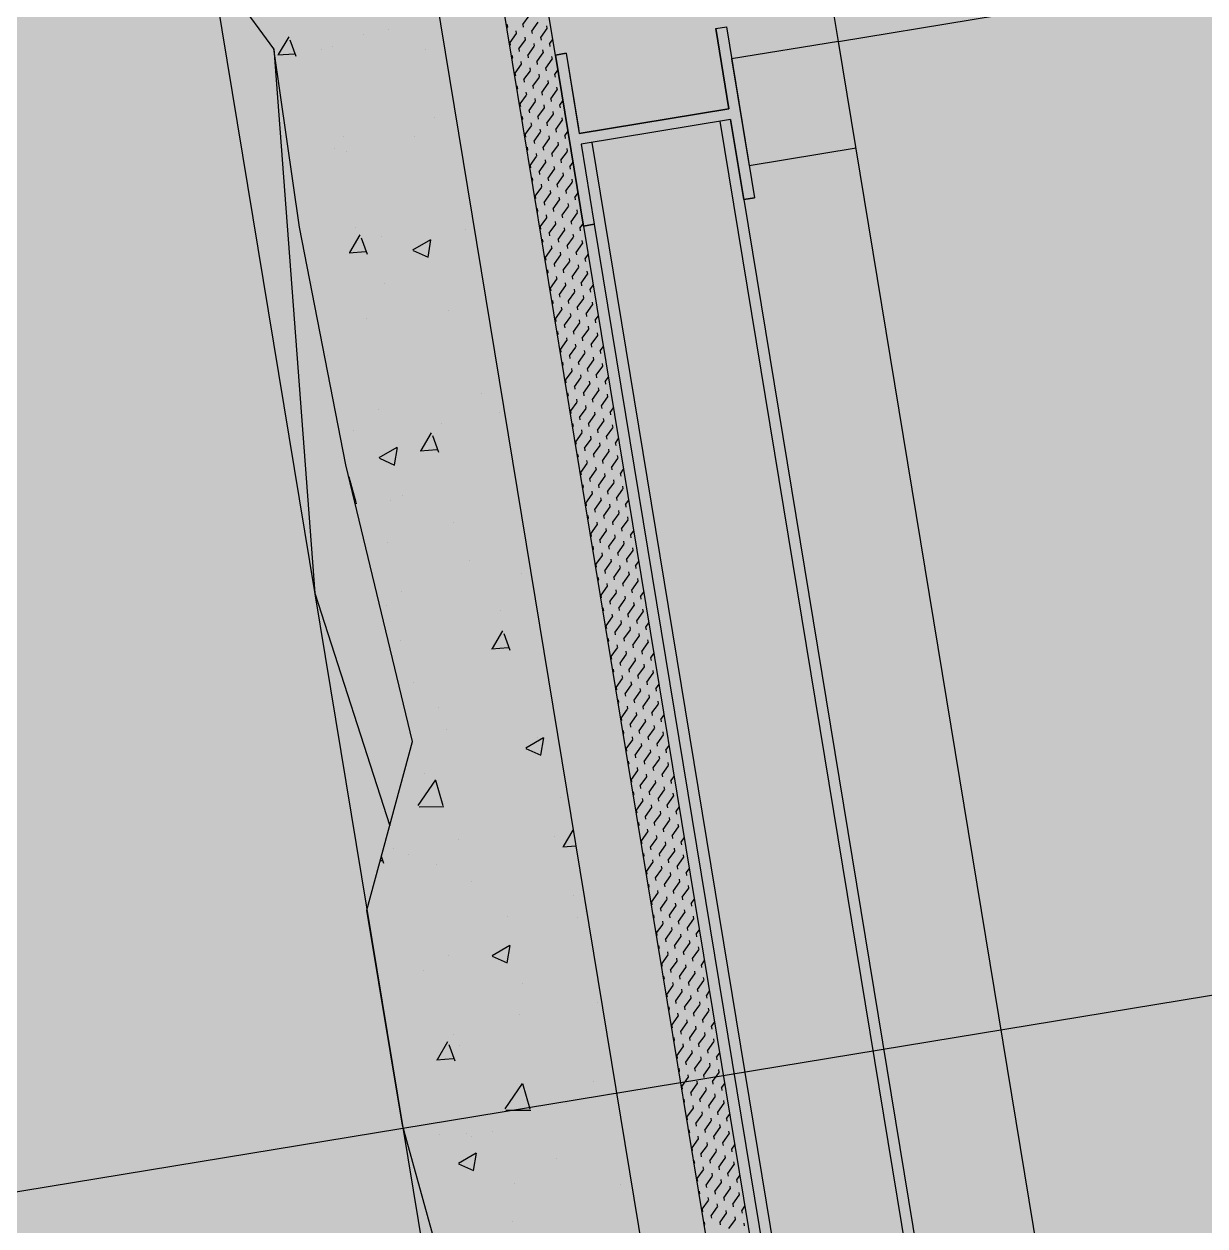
# Model space of a CAD drawing. Header units: millimetres. Extents: x 33240 to 33395, y 51607 to 51720.
# Drawn here: x 33273.619 to 33274.164, y 51686.541 to 51687.096 of the extents above; entities that cross this region are included whole.
import ezdxf

# ---------------------------------------------------------------- set-up
doc = ezdxf.new("R2010")
doc.units = ezdxf.units.MM
doc.header["$LTSCALE"] = 0.3
doc.header["$MEASUREMENT"] = 0
doc.linetypes.add('ACAD_ISO08W100', pattern=[36, 24, -3, 6, -3])
for name, color, linetype in [('00-TRAMES-BAT', 7, 'ACAD_ISO08W100'), ('07-REVT-SOL', 8, 'CONTINUOUS'), ('08-EQUI-MEUBLE-PROJ-01', 11, 'CONTINUOUS')]:
    doc.layers.add(name, color=color, linetype=linetype)

msp = doc.modelspace()

# ---------------------------------------------------------------- hatches: boundary and pattern name
at = {"layer": '07-REVT-SOL'}
h = msp.add_hatch(dxfattribs=at)
h.set_pattern_fill('CROSS', color=30, style=0)
h.set_pattern_definition([(189.35057367, (57785.36794, 108093.83487), (-0.2060594638, -0.2872968802), [0.125, -0.375]), (279.35057367, (57785.29612, 108093.88639), (0.2872968802, -0.2060594638), [0.125, -0.375])])
edge = h.paths.add_edge_path()
edge.add_line((33283.37834, 51687.08222), (33282.64428, 51691.54015))
edge.add_line((33282.64428, 51691.54015), (33270.16237, 51689.48484))
edge.add_line((33270.16237, 51689.48484), (33272.72134, 51673.94416))
edge.add_line((33272.72134, 51673.94416), (33273.82317, 51674.12555))
edge.add_line((33273.82317, 51674.12555), (33273.45317, 51676.37256))
edge.add_line((33273.45317, 51676.37256), (33279.43924, 51677.35824))
edge.add_line((33279.43924, 51677.35824), (33280.44289, 51671.26305))
edge.add_line((33280.44289, 51671.26305), (33280.69327, 51669.7425))
edge.add_line((33280.69327, 51669.7425), (33287.18279, 51670.81109))
edge.add_arc((33295.49829, 51677.43212), 10.62947, 146.696325, 218.527795, ccw=False)
edge.add_line((33286.61448, 51683.26851), (33287.3226, 51684.32885))
edge.add_line((33287.3226, 51684.32885), (33288.3032, 51685.52771))
edge.add_line((33288.3032, 51685.52771), (33286.19868, 51687.54663))
edge.add_line((33286.19868, 51687.54663), (33283.37834, 51687.08222))

# ---------------------------------------------------------------- linework, layer by layer
at = {"layer": '00-TRAMES-BAT'}
msp.add_line((33375.67341, 51703.36217), (33269.11127, 51685.81531), dxfattribs=at)
at = {"layer": '08-EQUI-MEUBLE-PROJ-01', "color": 8, "ltscale": 0.8}
for p, q in [((33273.84465, 51687.07877), (33273.81784, 51687.24158)), ((33273.68957, 51687.22046), (33274.95606, 51679.52903)), ((33273.86439, 51687.08202), (33273.84245, 51687.21523)), ((33273.73436, 51687.08483), (33273.70536, 51687.12456)), ((33273.84235, 51687.09495), (33273.84214, 51687.09621)), ((33273.84935, 51687.09606), (33273.85231, 51687.10018)), ((33273.84964, 51687.09487), (33273.84944, 51687.09612)), ((33273.85348, 51687.0931), (33273.85644, 51687.09722)), ((33273.86065, 51687.09433), (33273.86045, 51687.09558)), ((33273.73655, 51687.0822), (33273.7414, 51687.09039)), ((33273.77583, 51687.09159), (33273.77583, 51687.09159)), ((33273.78715, 51687.09379), (33273.78715, 51687.09379)), ((33273.84205, 51687.09459), (33273.84226, 51687.09489)), ((33273.84343, 51687.0878), (33273.84639, 51687.09193)), ((33273.84648, 51687.09199), (33273.84627, 51687.09325)), ((33273.8506, 51687.08903), (33273.8504, 51687.09029)), ((33273.85377, 51687.09191), (33273.85356, 51687.09316)), ((33273.8576, 51687.09014), (33273.86057, 51687.09426)), ((33273.8579, 51687.08895), (33273.85769, 51687.0902)), ((33273.74628, 51687.00261), (33273.73436, 51687.08483)), ((33273.73436, 51687.08483), (33273.75329, 51686.83352)), ((33273.74473, 51687.08131), (33273.74198, 51687.08892)), ((33273.75646, 51687.08449), (33273.75646, 51687.08449)), ((33273.76137, 51687.08615), (33273.76137, 51687.08615)), ((33273.80448, 51687.08451), (33273.80448, 51687.08451)), ((33273.84372, 51687.08661), (33273.84351, 51687.08786)), ((33273.84756, 51687.08484), (33273.85052, 51687.08897)), ((33273.84785, 51687.08365), (33273.84764, 51687.0849)), ((33273.85168, 51687.08188), (33273.85464, 51687.08601)), ((33273.85473, 51687.08607), (33273.85453, 51687.08732)), ((33273.86173, 51687.08717), (33273.8632, 51687.08922)), ((33273.86203, 51687.08599), (33273.86182, 51687.08724)), ((33273.73619, 51687.08206), (33273.74379, 51687.08263)), ((33273.84438, 51687.08042), (33273.84459, 51687.08071)), ((33273.84468, 51687.08078), (33273.84448, 51687.08203)), ((33273.84881, 51687.07782), (33273.8486, 51687.07907)), ((33273.85198, 51687.08069), (33273.85177, 51687.08194)), ((33273.85581, 51687.07892), (33273.85719, 51687.08083)), ((33273.85611, 51687.07773), (33273.8559, 51687.07898)), ((33273.85719, 51687.08083), (33273.85877, 51687.08305)), ((33273.85886, 51687.08311), (33273.85865, 51687.08436)), ((33273.85994, 51687.07596), (33273.8629, 51687.08009)), ((33273.86299, 51687.08015), (33273.86278, 51687.0814)), ((33273.86932, 51687.08283), (33273.86439, 51687.08202)), ((33273.86439, 51687.08202), (33273.86932, 51687.08283)), ((33273.86439, 51687.08202), (33273.87739, 51687.00308)), ((33273.87739, 51687.00308), (33273.86439, 51687.08202)), ((33273.86439, 51687.08202), (33273.87739, 51687.00308)), ((33273.86439, 51687.08202), (33273.87739, 51687.00308)), ((33273.86932, 51687.08283), (33273.87501, 51687.0483)), ((33273.86932, 51687.08283), (33273.87541, 51687.04583)), ((33274.51563, 51683.00391), (33273.84465, 51687.07877)), ((33273.84576, 51687.07362), (33273.84872, 51687.07775)), ((33273.84606, 51687.07243), (33273.84585, 51687.07369)), ((33273.84989, 51687.07066), (33273.85285, 51687.07479)), ((33273.85294, 51687.07485), (33273.85273, 51687.07611)), ((33273.86023, 51687.07477), (33273.86003, 51687.07602)), ((33273.86407, 51687.073), (33273.86554, 51687.07504)), ((33273.84702, 51687.0666), (33273.84681, 51687.06785)), ((33273.85018, 51687.06947), (33273.84998, 51687.07073)), ((33273.85402, 51687.0677), (33273.85698, 51687.07183)), ((33273.85431, 51687.06651), (33273.85411, 51687.06777)), ((33273.85707, 51687.07189), (33273.85686, 51687.07315)), ((33273.85815, 51687.06474), (33273.86111, 51687.06887)), ((33273.86119, 51687.06893), (33273.86099, 51687.07019)), ((33273.86436, 51687.07181), (33273.86415, 51687.07306)), ((33273.84672, 51687.06624), (33273.84693, 51687.06653)), ((33273.8481, 51687.05945), (33273.85106, 51687.06357)), ((33273.85114, 51687.06364), (33273.85094, 51687.06489)), ((33273.85844, 51687.06355), (33273.85823, 51687.0648)), ((33273.86227, 51687.06178), (33273.86523, 51687.06591)), ((33273.86532, 51687.06597), (33273.86512, 51687.06723)), ((33273.84839, 51687.05826), (33273.84818, 51687.05951)), ((33273.85222, 51687.05649), (33273.85519, 51687.06061)), ((33273.85527, 51687.06068), (33273.85507, 51687.06193)), ((33273.85635, 51687.05352), (33273.85931, 51687.05765)), ((33273.8594, 51687.05772), (33273.85919, 51687.05897)), ((33273.86257, 51687.06059), (33273.86236, 51687.06184)), ((33273.8664, 51687.05882), (33273.86787, 51687.06087)), ((33273.8667, 51687.05763), (33273.86649, 51687.05888)), ((33273.80875, 51687.053), (33273.80875, 51687.053)), ((33273.84905, 51687.05206), (33273.84926, 51687.05236)), ((33273.84935, 51687.05242), (33273.84914, 51687.05367)), ((33273.85252, 51687.0553), (33273.85231, 51687.05655)), ((33273.85665, 51687.05234), (33273.85644, 51687.05359)), ((33273.86048, 51687.05056), (33273.86344, 51687.05469)), ((33273.86353, 51687.05476), (33273.86332, 51687.05601)), ((33273.86461, 51687.0476), (33273.86757, 51687.05173)), ((33273.86766, 51687.05179), (33273.86745, 51687.05305)), ((33273.85043, 51687.04527), (33273.85339, 51687.0494)), ((33273.85348, 51687.04946), (33273.85327, 51687.05071)), ((33273.85456, 51687.04231), (33273.85752, 51687.04644)), ((33273.85761, 51687.0465), (33273.8574, 51687.04775)), ((33273.86077, 51687.04937), (33273.86057, 51687.05063)), ((33273.8649, 51687.04641), (33273.8647, 51687.04767)), ((33273.86874, 51687.04464), (33273.8702, 51687.04669)), ((33273.87501, 51687.0483), (33273.87541, 51687.04583)), ((33273.76671, 51687.04418), (33273.76671, 51687.04418)), ((33273.79955, 51687.04445), (33273.79955, 51687.04445)), ((33273.85072, 51687.04408), (33273.85052, 51687.04533)), ((33273.85485, 51687.04112), (33273.85465, 51687.04237)), ((33273.85869, 51687.03935), (33273.86165, 51687.04347)), ((33273.86174, 51687.04354), (33273.86153, 51687.04479)), ((33273.86281, 51687.03639), (33273.86578, 51687.04051)), ((33273.86586, 51687.04058), (33273.86566, 51687.04183)), ((33273.86903, 51687.04345), (33273.86882, 51687.04471)), ((33273.87623, 51687.0409), (33273.88232, 51687.0039)), ((33273.87623, 51687.0409), (33273.88232, 51687.0039)), ((33273.87623, 51687.0409), (33273.88232, 51687.0039)), ((33273.87623, 51687.0409), (33273.88232, 51687.0039)), ((33273.88116, 51687.04171), (33274.04282, 51686.05993)), ((33273.76232, 51687.03893), (33273.76232, 51687.03893)), ((33273.76802, 51687.03736), (33273.76802, 51687.03736)), ((33273.85139, 51687.03788), (33273.8516, 51687.03818)), ((33273.85169, 51687.03824), (33273.85148, 51687.0395)), ((33273.85277, 51687.03109), (33273.85573, 51687.03522)), ((33273.85581, 51687.03528), (33273.85561, 51687.03654)), ((33273.85898, 51687.03816), (33273.85877, 51687.03941)), ((33273.86311, 51687.0352), (33273.8629, 51687.03645)), ((33273.86694, 51687.03343), (33273.8699, 51687.03755)), ((33273.86999, 51687.03762), (33273.86978, 51687.03887)), ((33273.85306, 51687.0299), (33273.85285, 51687.03115)), ((33273.85689, 51687.02813), (33273.85985, 51687.03226)), ((33273.85994, 51687.03232), (33273.85974, 51687.03358)), ((33273.86102, 51687.02517), (33273.86398, 51687.0293)), ((33273.86407, 51687.02936), (33273.86386, 51687.03061)), ((33273.86724, 51687.03224), (33273.86703, 51687.03349)), ((33273.87107, 51687.03046), (33273.87254, 51687.03251)), ((33273.87136, 51687.02928), (33273.87116, 51687.03053)), ((33273.85372, 51687.02371), (33273.85393, 51687.024)), ((33273.85402, 51687.02407), (33273.85381, 51687.02532)), ((33273.85719, 51687.02694), (33273.85698, 51687.02819)), ((33273.86132, 51687.02398), (33273.86111, 51687.02523)), ((33273.86515, 51687.02221), (33273.86811, 51687.02634)), ((33273.8682, 51687.0264), (33273.86799, 51687.02765)), ((33273.86928, 51687.01925), (33273.87224, 51687.02338)), ((33273.87233, 51687.02344), (33273.87212, 51687.02469)), ((33273.8551, 51687.01691), (33273.85806, 51687.02104)), ((33273.85815, 51687.02111), (33273.85794, 51687.02236)), ((33273.85923, 51687.01395), (33273.86219, 51687.01808)), ((33273.86228, 51687.01814), (33273.86207, 51687.0194)), ((33273.86544, 51687.02102), (33273.86524, 51687.02227)), ((33273.86957, 51687.01806), (33273.86937, 51687.01931)), ((33273.87341, 51687.01629), (33273.87487, 51687.01833)), ((33273.85539, 51687.01572), (33273.85519, 51687.01698)), ((33273.85952, 51687.01276), (33273.85932, 51687.01402)), ((33273.86336, 51687.01099), (33273.86632, 51687.01512)), ((33273.8664, 51687.01518), (33273.8662, 51687.01644)), ((33273.87053, 51687.01222), (33273.87033, 51687.01348)), ((33273.8737, 51687.0151), (33273.87349, 51687.01635)), ((33273.85605, 51687.00953), (33273.85627, 51687.00982)), ((33273.85635, 51687.00989), (33273.85615, 51687.01114)), ((33273.85743, 51687.00274), (33273.8604, 51687.00686)), ((33273.86048, 51687.00693), (33273.86028, 51687.00818)), ((33273.86365, 51687.0098), (33273.86344, 51687.01106)), ((33273.86748, 51687.00803), (33273.87044, 51687.01216)), ((33273.86778, 51687.00684), (33273.86757, 51687.00809)), ((33273.87161, 51687.00507), (33273.87457, 51687.0092)), ((33273.87466, 51687.00926), (33273.87445, 51687.01052)), ((33273.7676, 51686.89278), (33273.74628, 51687.00261)), ((33273.77206, 51687.00221), (33273.77206, 51687.00221)), ((33273.8231, 51687.00139), (33273.8231, 51687.00139)), ((33273.85773, 51687.00155), (33273.85752, 51687.0028)), ((33273.86156, 51686.99978), (33273.86452, 51687.0039)), ((33273.86461, 51687.00397), (33273.8644, 51687.00522)), ((33273.86874, 51687.00101), (33273.86853, 51687.00226)), ((33273.87191, 51687.00388), (33273.8717, 51687.00513)), ((33273.87574, 51687.00211), (33273.87721, 51687.00416)), ((33273.87603, 51687.00092), (33273.87583, 51687.00217)), ((33273.87739, 51687.00308), (33273.88232, 51687.0039)), ((33273.88232, 51687.0039), (33273.87739, 51687.00308)), ((33273.87739, 51687.00308), (33274.53536, 51683.00716)), ((33273.88232, 51687.0039), (33274.0318, 51686.09612)), ((33273.76946, 51686.9908), (33273.77431, 51686.999)), ((33273.77763, 51686.98991), (33273.77489, 51686.99753)), ((33273.78392, 51686.99814), (33273.78392, 51686.99814)), ((33273.79861, 51686.99201), (33273.80682, 51686.99683)), ((33273.80566, 51686.98872), (33273.80695, 51686.99671)), ((33273.85839, 51686.99535), (33273.8586, 51686.99565)), ((33273.85869, 51686.99571), (33273.85848, 51686.99696)), ((33273.86186, 51686.99859), (33273.86165, 51686.99984)), ((33273.86569, 51686.99681), (33273.86865, 51687.00094)), ((33273.86598, 51686.99563), (33273.86578, 51686.99688)), ((33273.86982, 51686.99385), (33273.87278, 51686.99798)), ((33273.87287, 51686.99805), (33273.87266, 51686.9993)), ((33273.87699, 51686.99508), (33273.87679, 51686.99634)), ((33273.7691, 51686.99066), (33273.7767, 51686.99124)), ((33273.79865, 51686.99179), (33273.80557, 51686.98862)), ((33273.85977, 51686.98856), (33273.86273, 51686.99269)), ((33273.86282, 51686.99275), (33273.86261, 51686.994)), ((33273.86695, 51686.98979), (33273.86674, 51686.99104)), ((33273.87011, 51686.99266), (33273.86991, 51686.99392)), ((33273.87395, 51686.99089), (33273.87691, 51686.99502)), ((33273.87424, 51686.9897), (33273.87403, 51686.99096)), ((33273.86006, 51686.98737), (33273.85986, 51686.98862)), ((33273.8639, 51686.9856), (33273.86686, 51686.98973)), ((33273.86419, 51686.98441), (33273.86398, 51686.98566)), ((33273.86802, 51686.98264), (33273.87099, 51686.98676)), ((33273.87107, 51686.98683), (33273.87087, 51686.98808)), ((33273.8752, 51686.98387), (33273.87499, 51686.98512)), ((33273.87807, 51686.98793), (33273.87954, 51686.98998)), ((33273.87837, 51686.98674), (33273.87816, 51686.988)), ((33273.86072, 51686.98117), (33273.86094, 51686.98147)), ((33273.86102, 51686.98153), (33273.86082, 51686.98279)), ((33273.86515, 51686.97857), (33273.86495, 51686.97983)), ((33273.86832, 51686.98145), (33273.86811, 51686.9827)), ((33273.87215, 51686.97968), (33273.87511, 51686.9838)), ((33273.87245, 51686.97849), (33273.87224, 51686.97974)), ((33273.87628, 51686.97672), (33273.87924, 51686.98084)), ((33273.87933, 51686.98091), (33273.87912, 51686.98216)), ((33273.75209, 51686.97681), (33273.75209, 51686.97681)), ((33273.78569, 51686.9764), (33273.78569, 51686.9764)), ((33273.8621, 51686.97438), (33273.86506, 51686.97851)), ((33273.8624, 51686.97319), (33273.86219, 51686.97444)), ((33273.86623, 51686.97142), (33273.86919, 51686.97555)), ((33273.86928, 51686.97561), (33273.86907, 51686.97687)), ((33273.87341, 51686.97265), (33273.8732, 51686.9739)), ((33273.87657, 51686.97553), (33273.87637, 51686.97678)), ((33273.88041, 51686.97375), (33273.88188, 51686.9758)), ((33273.8807, 51686.97257), (33273.8805, 51686.97382)), ((33273.86336, 51686.96736), (33273.86315, 51686.96861)), ((33273.86653, 51686.97023), (33273.86632, 51686.97148)), ((33273.87036, 51686.96846), (33273.87332, 51686.97259)), ((33273.87065, 51686.96727), (33273.87045, 51686.96852)), ((33273.87449, 51686.9655), (33273.87745, 51686.96963)), ((33273.87754, 51686.96969), (33273.87733, 51686.97094)), ((33273.88166, 51686.96673), (33273.88146, 51686.96798)), ((33273.81489, 51686.96392), (33273.81489, 51686.96392)), ((33273.86306, 51686.967), (33273.86327, 51686.96729)), ((33273.86444, 51686.9602), (33273.8674, 51686.96433)), ((33273.86749, 51686.9644), (33273.86728, 51686.96565)), ((33273.87161, 51686.96143), (33273.87141, 51686.96269)), ((33273.87478, 51686.96431), (33273.87458, 51686.96556)), ((33273.87862, 51686.96254), (33273.88158, 51686.96667)), ((33273.87891, 51686.96135), (33273.8787, 51686.9626)), ((33273.7774, 51686.96025), (33273.7774, 51686.96025)), ((33273.86473, 51686.95901), (33273.86453, 51686.96027)), ((33273.86857, 51686.95724), (33273.87153, 51686.96137)), ((33273.86886, 51686.95605), (33273.86865, 51686.95731)), ((33273.87269, 51686.95428), (33273.87565, 51686.95841)), ((33273.87574, 51686.95847), (33273.87554, 51686.95973)), ((33273.87987, 51686.95551), (33273.87966, 51686.95677)), ((33273.88274, 51686.95958), (33273.88421, 51686.96162)), ((33273.88304, 51686.95839), (33273.88283, 51686.95964)), ((33273.86539, 51686.95282), (33273.86561, 51686.95311)), ((33273.86569, 51686.95318), (33273.86549, 51686.95443)), ((33273.86982, 51686.95022), (33273.86961, 51686.95147)), ((33273.87299, 51686.95309), (33273.87278, 51686.95435)), ((33273.87682, 51686.95132), (33273.87978, 51686.95545)), ((33273.87712, 51686.95013), (33273.87691, 51686.95138)), ((33273.88095, 51686.94836), (33273.88391, 51686.95249)), ((33273.884, 51686.95255), (33273.88379, 51686.95381)), ((33273.86677, 51686.94603), (33273.86973, 51686.95015)), ((33273.86707, 51686.94484), (33273.86686, 51686.94609)), ((33273.8709, 51686.94307), (33273.87386, 51686.94719)), ((33273.87395, 51686.94726), (33273.87374, 51686.94851)), ((33273.88124, 51686.94717), (33273.88104, 51686.94842)), ((33273.88508, 51686.9454), (33273.88655, 51686.94745)), ((33273.75909, 51686.94329), (33273.75909, 51686.94329)), ((33273.86803, 51686.939), (33273.86782, 51686.94025)), ((33273.87119, 51686.94188), (33273.87099, 51686.94313)), ((33273.87503, 51686.9401), (33273.87799, 51686.94423)), ((33273.87532, 51686.93892), (33273.87512, 51686.94017)), ((33273.87808, 51686.9443), (33273.87787, 51686.94555)), ((33273.87916, 51686.93714), (33273.88212, 51686.94127)), ((33273.8822, 51686.94134), (33273.882, 51686.94259)), ((33273.88537, 51686.94421), (33273.88517, 51686.94546)), ((33273.86773, 51686.93864), (33273.86794, 51686.93894)), ((33273.86911, 51686.93185), (33273.87207, 51686.93598)), ((33273.87216, 51686.93604), (33273.87195, 51686.93729)), ((33273.87945, 51686.93595), (33273.87924, 51686.93721)), ((33273.88328, 51686.93418), (33273.88625, 51686.93831)), ((33273.88633, 51686.93837), (33273.88613, 51686.93963)), ((33273.8694, 51686.93066), (33273.86919, 51686.93191)), ((33273.87323, 51686.92889), (33273.8762, 51686.93302)), ((33273.87628, 51686.93308), (33273.87608, 51686.93433)), ((33273.87736, 51686.92593), (33273.88032, 51686.93006)), ((33273.88041, 51686.93012), (33273.8802, 51686.93137)), ((33273.88358, 51686.93299), (33273.88337, 51686.93425)), ((33273.88741, 51686.93122), (33273.88888, 51686.93327)), ((33273.88771, 51686.93003), (33273.8875, 51686.93129)), ((33273.83024, 51686.92576), (33273.83024, 51686.92576)), ((33273.87006, 51686.92446), (33273.87027, 51686.92476)), ((33273.87036, 51686.92482), (33273.87016, 51686.92608)), ((33273.87353, 51686.9277), (33273.87332, 51686.92895)), ((33273.87766, 51686.92474), (33273.87745, 51686.92599)), ((33273.88149, 51686.92297), (33273.88445, 51686.92709)), ((33273.88454, 51686.92716), (33273.88433, 51686.92841)), ((33273.88562, 51686.92001), (33273.88858, 51686.92413)), ((33273.88867, 51686.9242), (33273.88846, 51686.92545)), ((33273.78275, 51686.91828), (33273.78275, 51686.91828)), ((33273.87144, 51686.91767), (33273.8744, 51686.9218)), ((33273.87449, 51686.92186), (33273.87428, 51686.92312)), ((33273.87557, 51686.91471), (33273.87853, 51686.91884)), ((33273.87862, 51686.9189), (33273.87841, 51686.92016)), ((33273.88178, 51686.92178), (33273.88158, 51686.92303)), ((33273.88591, 51686.91882), (33273.88571, 51686.92007)), ((33273.88975, 51686.91704), (33273.89122, 51686.91909)), ((33273.83861, 51686.91679), (33273.83861, 51686.91679)), ((33273.87174, 51686.91648), (33273.87153, 51686.91773)), ((33273.87586, 51686.91352), (33273.87566, 51686.91477)), ((33273.8797, 51686.91175), (33273.88266, 51686.91588)), ((33273.88275, 51686.91594), (33273.88254, 51686.91719)), ((33273.88383, 51686.90879), (33273.88679, 51686.91292)), ((33273.88687, 51686.91298), (33273.88667, 51686.91423)), ((33273.89004, 51686.91586), (33273.88983, 51686.91711)), ((33273.77125, 51686.9086), (33273.77125, 51686.9086)), ((33273.80236, 51686.89941), (33273.80722, 51686.9076)), ((33273.81169, 51686.91189), (33273.81169, 51686.91189)), ((33273.8724, 51686.91029), (33273.87261, 51686.91058)), ((33273.8727, 51686.91065), (33273.87249, 51686.9119)), ((33273.87378, 51686.90349), (33273.87674, 51686.90762)), ((33273.87682, 51686.90769), (33273.87662, 51686.90894)), ((33273.87999, 51686.91056), (33273.87979, 51686.91181)), ((33273.88412, 51686.9076), (33273.88391, 51686.90885)), ((33273.88795, 51686.90583), (33273.89091, 51686.90996)), ((33273.891, 51686.91002), (33273.8908, 51686.91127)), ((33273.81054, 51686.89851), (33273.8078, 51686.90613)), ((33273.87407, 51686.9023), (33273.87386, 51686.90356)), ((33273.8779, 51686.90053), (33273.88086, 51686.90466)), ((33273.88095, 51686.90472), (33273.88075, 51686.90598)), ((33273.88203, 51686.89757), (33273.88499, 51686.9017)), ((33273.88508, 51686.90176), (33273.88487, 51686.90302)), ((33273.88825, 51686.90464), (33273.88804, 51686.90589)), ((33273.89208, 51686.90287), (33273.89355, 51686.90491)), ((33273.89238, 51686.90168), (33273.89217, 51686.90293)), ((33273.78308, 51686.89612), (33273.7913, 51686.90094)), ((33273.78312, 51686.8959), (33273.79004, 51686.89273)), ((33273.79013, 51686.89283), (33273.79142, 51686.90082)), ((33273.80201, 51686.89926), (33273.8096, 51686.89984)), ((33273.87473, 51686.89611), (33273.87494, 51686.8964)), ((33273.87503, 51686.89647), (33273.87482, 51686.89772)), ((33273.8782, 51686.89934), (33273.87799, 51686.9006)), ((33273.88233, 51686.89638), (33273.88212, 51686.89764)), ((33273.88616, 51686.89461), (33273.88912, 51686.89874)), ((33273.88921, 51686.8988), (33273.889, 51686.90006)), ((33273.89029, 51686.89165), (33273.89325, 51686.89578)), ((33273.89334, 51686.89584), (33273.89313, 51686.8971)), ((33273.79835, 51686.76508), (33273.7676, 51686.89278)), ((33273.87611, 51686.88932), (33273.87907, 51686.89344)), ((33273.87916, 51686.89351), (33273.87895, 51686.89476)), ((33273.88024, 51686.88636), (33273.8832, 51686.89048)), ((33273.88329, 51686.89055), (33273.88308, 51686.8918)), ((33273.88645, 51686.89342), (33273.88625, 51686.89467)), ((33273.89058, 51686.89046), (33273.89038, 51686.89171)), ((33273.89442, 51686.88869), (33273.89588, 51686.89074)), ((33273.76894, 51686.88725), (33273.76901, 51686.88736)), ((33273.77247, 51686.87543), (33273.76913, 51686.88711)), ((33273.8764, 51686.88813), (33273.8762, 51686.88938)), ((33273.88053, 51686.88517), (33273.88033, 51686.88642)), ((33273.88437, 51686.88339), (33273.88733, 51686.88752)), ((33273.88741, 51686.88759), (33273.88721, 51686.88884)), ((33273.89154, 51686.88463), (33273.89134, 51686.88588)), ((33273.89471, 51686.8875), (33273.8945, 51686.88875)), ((33273.87707, 51686.88193), (33273.87728, 51686.88223)), ((33273.87737, 51686.88229), (33273.87716, 51686.88354)), ((33273.87844, 51686.87514), (33273.88141, 51686.87927)), ((33273.88149, 51686.87933), (33273.88129, 51686.88058)), ((33273.88466, 51686.88221), (33273.88445, 51686.88346)), ((33273.88849, 51686.88043), (33273.89146, 51686.88456)), ((33273.88879, 51686.87924), (33273.88858, 51686.8805)), ((33273.89262, 51686.87747), (33273.89558, 51686.8816)), ((33273.89567, 51686.88166), (33273.89546, 51686.88292)), ((33273.77187, 51686.87505), (33273.77273, 51686.87505)), ((33273.7881, 51686.87631), (33273.7881, 51686.87631)), ((33273.79378, 51686.87862), (33273.79378, 51686.87862)), ((33273.87874, 51686.87395), (33273.87853, 51686.8752)), ((33273.88257, 51686.87218), (33273.88553, 51686.87631)), ((33273.88562, 51686.87637), (33273.88541, 51686.87762)), ((33273.88975, 51686.87341), (33273.88954, 51686.87466)), ((33273.89292, 51686.87628), (33273.89271, 51686.87754)), ((33273.89675, 51686.87451), (33273.89822, 51686.87656)), ((33273.89704, 51686.87332), (33273.89684, 51686.87458)), ((33273.8794, 51686.86775), (33273.87961, 51686.86805)), ((33273.8797, 51686.86811), (33273.87949, 51686.86937)), ((33273.88287, 51686.87099), (33273.88266, 51686.87224)), ((33273.8867, 51686.86922), (33273.88966, 51686.87335)), ((33273.88699, 51686.86803), (33273.88679, 51686.86928)), ((33273.89083, 51686.86626), (33273.89379, 51686.87038)), ((33273.89388, 51686.87045), (33273.89367, 51686.8717)), ((33273.89801, 51686.86749), (33273.8978, 51686.86874)), ((33273.81756, 51686.86633), (33273.81756, 51686.86633)), ((33273.88078, 51686.86096), (33273.88374, 51686.86509)), ((33273.88383, 51686.86515), (33273.88362, 51686.86641)), ((33273.88796, 51686.86219), (33273.88775, 51686.86345)), ((33273.89112, 51686.86507), (33273.89092, 51686.86632)), ((33273.89496, 51686.8633), (33273.89792, 51686.86742)), ((33273.89525, 51686.86211), (33273.89504, 51686.86336)), ((33273.89908, 51686.86033), (33273.90055, 51686.86238)), ((33273.78687, 51686.85704), (33273.78687, 51686.85704)), ((33273.88107, 51686.85977), (33273.88087, 51686.86102)), ((33273.88491, 51686.858), (33273.88787, 51686.86213)), ((33273.8852, 51686.85681), (33273.885, 51686.85806)), ((33273.88904, 51686.85504), (33273.892, 51686.85917)), ((33273.89208, 51686.85923), (33273.89188, 51686.86048)), ((33273.89621, 51686.85627), (33273.89601, 51686.85752)), ((33273.89938, 51686.85915), (33273.89917, 51686.8604)), ((33273.88173, 51686.85358), (33273.88195, 51686.85387)), ((33273.88203, 51686.85394), (33273.88183, 51686.85519)), ((33273.88616, 51686.85098), (33273.88596, 51686.85223)), ((33273.88933, 51686.85385), (33273.88912, 51686.8551)), ((33273.89316, 51686.85208), (33273.89612, 51686.85621)), ((33273.89346, 51686.85089), (33273.89325, 51686.85214)), ((33273.89729, 51686.84912), (33273.90025, 51686.85325)), ((33273.90034, 51686.85331), (33273.90013, 51686.85456)), ((33273.82475, 51686.84874), (33273.82475, 51686.84874)), ((33273.88311, 51686.84678), (33273.88607, 51686.85091)), ((33273.88341, 51686.84559), (33273.8832, 51686.84685)), ((33273.88724, 51686.84382), (33273.8902, 51686.84795)), ((33273.89029, 51686.84801), (33273.89008, 51686.84927)), ((33273.89442, 51686.84505), (33273.89421, 51686.84631)), ((33273.89759, 51686.84793), (33273.89738, 51686.84918)), ((33273.90142, 51686.84616), (33273.90289, 51686.8482)), ((33273.90171, 51686.84497), (33273.90151, 51686.84622)), ((33273.84886, 51686.84264), (33273.84886, 51686.84264)), ((33273.88437, 51686.83976), (33273.88416, 51686.84101)), ((33273.88754, 51686.84263), (33273.88733, 51686.84389)), ((33273.89137, 51686.84086), (33273.89433, 51686.84499)), ((33273.89166, 51686.83967), (33273.89146, 51686.84093)), ((33273.8955, 51686.8379), (33273.89846, 51686.84203)), ((33273.89855, 51686.84209), (33273.89834, 51686.84335)), ((33273.90267, 51686.83913), (33273.90247, 51686.84039)), ((33273.85395, 51686.83625), (33273.85395, 51686.83625)), ((33273.88407, 51686.8394), (33273.88428, 51686.83969)), ((33273.88545, 51686.83261), (33273.88841, 51686.83673)), ((33273.8885, 51686.8368), (33273.88829, 51686.83805)), ((33273.89262, 51686.83384), (33273.89242, 51686.83509)), ((33273.89579, 51686.83671), (33273.89559, 51686.83796)), ((33273.89963, 51686.83494), (33273.90259, 51686.83907)), ((33273.89992, 51686.83375), (33273.89971, 51686.835)), ((33273.75329, 51686.83352), (33273.78787, 51686.72611)), ((33273.79344, 51686.83435), (33273.79344, 51686.83435)), ((33273.88574, 51686.83142), (33273.88554, 51686.83267)), ((33273.88958, 51686.82965), (33273.89254, 51686.83377)), ((33273.88987, 51686.82846), (33273.88966, 51686.82971)), ((33273.8937, 51686.82668), (33273.89667, 51686.83081)), ((33273.89675, 51686.83088), (33273.89655, 51686.83213)), ((33273.90088, 51686.82792), (33273.90067, 51686.82917)), ((33273.90375, 51686.83198), (33273.90522, 51686.83403)), ((33273.90405, 51686.83079), (33273.90384, 51686.83204)), ((33273.78659, 51686.82806), (33273.78659, 51686.82806)), ((33273.83916, 51686.82554), (33273.83916, 51686.82554)), ((33273.8864, 51686.82522), (33273.88662, 51686.82552)), ((33273.8867, 51686.82558), (33273.8865, 51686.82683)), ((33273.89083, 51686.82262), (33273.89062, 51686.82387)), ((33273.894, 51686.8255), (33273.89379, 51686.82675)), ((33273.89783, 51686.82372), (33273.90079, 51686.82785)), ((33273.89813, 51686.82253), (33273.89792, 51686.82379)), ((33273.90196, 51686.82076), (33273.90492, 51686.82489)), ((33273.90501, 51686.82495), (33273.9048, 51686.82621)), ((33273.88778, 51686.81843), (33273.89074, 51686.82256)), ((33273.88808, 51686.81724), (33273.88787, 51686.81849)), ((33273.89191, 51686.81547), (33273.89487, 51686.8196)), ((33273.89496, 51686.81966), (33273.89475, 51686.82091)), ((33273.90225, 51686.81957), (33273.90205, 51686.82083)), ((33273.90609, 51686.8178), (33273.90756, 51686.81985)), ((33273.83527, 51686.80801), (33273.84013, 51686.81621)), ((33273.84345, 51686.80712), (33273.84071, 51686.81473)), ((33273.88904, 51686.8114), (33273.88883, 51686.81266)), ((33273.8922, 51686.81428), (33273.892, 51686.81553)), ((33273.89604, 51686.81251), (33273.899, 51686.81664)), ((33273.89633, 51686.81132), (33273.89613, 51686.81257)), ((33273.89909, 51686.8167), (33273.89888, 51686.81795)), ((33273.90017, 51686.80955), (33273.90313, 51686.81367)), ((33273.90322, 51686.81374), (33273.90301, 51686.81499)), ((33273.90638, 51686.81661), (33273.90618, 51686.81787)), ((33273.79273, 51686.81148), (33273.79273, 51686.81148)), ((33273.83491, 51686.80787), (33273.84251, 51686.80845)), ((33273.88874, 51686.81104), (33273.88895, 51686.81134)), ((33273.89012, 51686.80425), (33273.89308, 51686.80838)), ((33273.89317, 51686.80844), (33273.89296, 51686.8097)), ((33273.90046, 51686.80836), (33273.90025, 51686.80961)), ((33273.90429, 51686.80659), (33273.90726, 51686.81071)), ((33273.90734, 51686.81078), (33273.90714, 51686.81203)), ((33273.89041, 51686.80306), (33273.89021, 51686.80431)), ((33273.89425, 51686.80129), (33273.89721, 51686.80542)), ((33273.89454, 51686.8001), (33273.89433, 51686.80135)), ((33273.89729, 51686.80548), (33273.89709, 51686.80674)), ((33273.89837, 51686.79833), (33273.90133, 51686.80246)), ((33273.90142, 51686.80252), (33273.90122, 51686.80377)), ((33273.90459, 51686.8054), (33273.90438, 51686.80665)), ((33273.90842, 51686.80362), (33273.90989, 51686.80567)), ((33273.90872, 51686.80244), (33273.90851, 51686.80369)), ((33273.89107, 51686.79687), (33273.89128, 51686.79716)), ((33273.89137, 51686.79723), (33273.89117, 51686.79848)), ((33273.89867, 51686.79714), (33273.89846, 51686.79839)), ((33273.9025, 51686.79537), (33273.90546, 51686.7995)), ((33273.90555, 51686.79956), (33273.90534, 51686.80081)), ((33273.90663, 51686.79241), (33273.90959, 51686.79654)), ((33273.90968, 51686.7966), (33273.90947, 51686.79785)), ((33273.79879, 51686.79238), (33273.79879, 51686.79238)), ((33273.89245, 51686.79007), (33273.89541, 51686.7942)), ((33273.8955, 51686.79427), (33273.89529, 51686.79552)), ((33273.89658, 51686.78711), (33273.89954, 51686.79124)), ((33273.89963, 51686.7913), (33273.89942, 51686.79256)), ((33273.9028, 51686.79418), (33273.90259, 51686.79543)), ((33273.90692, 51686.79122), (33273.90672, 51686.79247)), ((33273.91076, 51686.78945), (33273.91223, 51686.79149)), ((33273.89275, 51686.78888), (33273.89254, 51686.79014)), ((33273.89687, 51686.78592), (33273.89667, 51686.78718)), ((33273.90071, 51686.78415), (33273.90367, 51686.78828)), ((33273.90376, 51686.78834), (33273.90355, 51686.7896)), ((33273.90484, 51686.78119), (33273.9078, 51686.78532)), ((33273.90788, 51686.78538), (33273.90768, 51686.78664)), ((33273.91105, 51686.78826), (33273.91085, 51686.78951)), ((33273.81031, 51686.78093), (33273.81031, 51686.78093)), ((33273.89341, 51686.78269), (33273.89362, 51686.78298)), ((33273.89371, 51686.78305), (33273.8935, 51686.7843)), ((33273.89479, 51686.7759), (33273.89775, 51686.78002)), ((33273.89783, 51686.78009), (33273.89763, 51686.78134)), ((33273.901, 51686.78296), (33273.9008, 51686.78422)), ((33273.90513, 51686.78), (33273.90492, 51686.78125)), ((33273.90896, 51686.77823), (33273.91192, 51686.78236)), ((33273.91201, 51686.78242), (33273.91181, 51686.78368)), ((33273.89508, 51686.77471), (33273.89487, 51686.77596)), ((33273.89891, 51686.77294), (33273.90188, 51686.77706)), ((33273.90196, 51686.77713), (33273.90176, 51686.77838)), ((33273.90304, 51686.76997), (33273.906, 51686.7741)), ((33273.90609, 51686.77417), (33273.90588, 51686.77542)), ((33273.90926, 51686.77704), (33273.90905, 51686.77829)), ((33273.91309, 51686.77527), (33273.91456, 51686.77732)), ((33273.91339, 51686.77408), (33273.91318, 51686.77533)), ((33273.81433, 51686.77069), (33273.81433, 51686.77069)), ((33273.89574, 51686.76851), (33273.89595, 51686.76881)), ((33273.89604, 51686.76887), (33273.89584, 51686.77012)), ((33273.89921, 51686.77175), (33273.899, 51686.773)), ((33273.90334, 51686.76879), (33273.90313, 51686.77004)), ((33273.90717, 51686.76701), (33273.91013, 51686.77114)), ((33273.91022, 51686.77121), (33273.91001, 51686.77246)), ((33273.9113, 51686.76405), (33273.91426, 51686.76818)), ((33273.91435, 51686.76824), (33273.91414, 51686.7695)), ((33273.77739, 51686.68715), (33273.79835, 51686.76508)), ((33273.85066, 51686.7621), (33273.85888, 51686.76691)), ((33273.856, 51686.76702), (33273.856, 51686.76702)), ((33273.85771, 51686.7588), (33273.859, 51686.76679)), ((33273.89712, 51686.76172), (33273.90008, 51686.76585)), ((33273.90017, 51686.76591), (33273.89996, 51686.76716)), ((33273.90125, 51686.75876), (33273.90421, 51686.76289)), ((33273.9043, 51686.76295), (33273.90409, 51686.7642)), ((33273.90746, 51686.76582), (33273.90726, 51686.76708)), ((33273.91159, 51686.76286), (33273.91139, 51686.76412)), ((33273.91543, 51686.76109), (33273.91689, 51686.76314)), ((33273.8507, 51686.76188), (33273.85762, 51686.7587)), ((33273.89741, 51686.76053), (33273.89721, 51686.76178)), ((33273.90154, 51686.75757), (33273.90134, 51686.75882)), ((33273.90538, 51686.7558), (33273.90834, 51686.75993)), ((33273.90843, 51686.75999), (33273.90822, 51686.76124)), ((33273.9095, 51686.75284), (33273.91247, 51686.75696)), ((33273.91255, 51686.75703), (33273.91235, 51686.75828)), ((33273.91572, 51686.7599), (33273.91551, 51686.76116)), ((33273.89808, 51686.75433), (33273.89829, 51686.75463)), ((33273.89838, 51686.75469), (33273.89817, 51686.75595)), ((33273.89946, 51686.74754), (33273.90242, 51686.75167)), ((33273.9025, 51686.75173), (33273.9023, 51686.75299)), ((33273.90567, 51686.75461), (33273.90546, 51686.75586)), ((33273.9098, 51686.75165), (33273.90959, 51686.7529)), ((33273.91363, 51686.74988), (33273.91659, 51686.754)), ((33273.91668, 51686.75407), (33273.91648, 51686.75532)), ((33273.80106, 51686.73551), (33273.80914, 51686.74729)), ((33273.80413, 51686.75041), (33273.80413, 51686.75041)), ((33273.8126, 51686.73536), (33273.80925, 51686.74703)), ((33273.89975, 51686.74635), (33273.89954, 51686.7476)), ((33273.90358, 51686.74458), (33273.90654, 51686.74871)), ((33273.90663, 51686.74877), (33273.90643, 51686.75003)), ((33273.91076, 51686.74581), (33273.91055, 51686.74706)), ((33273.91393, 51686.74869), (33273.91372, 51686.74994)), ((33273.91776, 51686.74691), (33273.91923, 51686.74896)), ((33273.91805, 51686.74573), (33273.91785, 51686.74698)), ((33273.90041, 51686.74016), (33273.90062, 51686.74045)), ((33273.90071, 51686.74052), (33273.9005, 51686.74177)), ((33273.90388, 51686.74339), (33273.90367, 51686.74464)), ((33273.90771, 51686.74162), (33273.91067, 51686.74575)), ((33273.90801, 51686.74043), (33273.9078, 51686.74168)), ((33273.91184, 51686.73866), (33273.9148, 51686.74279)), ((33273.91489, 51686.74285), (33273.91468, 51686.7441)), ((33273.91902, 51686.73989), (33273.91881, 51686.74114)), ((33273.80143, 51686.73487), (33273.81285, 51686.73498)), ((33273.86693, 51686.73929), (33273.86693, 51686.73929)), ((33273.90179, 51686.73336), (33273.90475, 51686.73749)), ((33273.90484, 51686.73756), (33273.90463, 51686.73881)), ((33273.90897, 51686.73459), (33273.90876, 51686.73585)), ((33273.91213, 51686.73747), (33273.91193, 51686.73872)), ((33273.91597, 51686.7357), (33273.91893, 51686.73983)), ((33273.91626, 51686.73451), (33273.91606, 51686.73576)), ((33273.9201, 51686.73274), (33273.92156, 51686.73478)), ((33273.90208, 51686.73217), (33273.90188, 51686.73343)), ((33273.90592, 51686.7304), (33273.90888, 51686.73453)), ((33273.90621, 51686.72921), (33273.90601, 51686.73047)), ((33273.91005, 51686.72744), (33273.91301, 51686.73157)), ((33273.91309, 51686.73163), (33273.91289, 51686.73289)), ((33273.91722, 51686.72867), (33273.91702, 51686.72993)), ((33273.92039, 51686.73155), (33273.92018, 51686.7328)), ((33273.86818, 51686.71662), (33273.87264, 51686.72414)), ((33273.90274, 51686.72598), (33273.90296, 51686.72627)), ((33273.90304, 51686.72634), (33273.90284, 51686.72759)), ((33273.90717, 51686.72338), (33273.90697, 51686.72463)), ((33273.91034, 51686.72625), (33273.91013, 51686.72751)), ((33273.91417, 51686.72448), (33273.91713, 51686.72861)), ((33273.91447, 51686.72329), (33273.91426, 51686.72454)), ((33273.9183, 51686.72152), (33273.92126, 51686.72565)), ((33273.92135, 51686.72571), (33273.92114, 51686.72697)), ((33273.81954, 51686.71987), (33273.81954, 51686.71987)), ((33273.86381, 51686.72107), (33273.86381, 51686.72107)), ((33273.90412, 51686.71919), (33273.90709, 51686.72331)), ((33273.90442, 51686.718), (33273.90421, 51686.71925)), ((33273.90825, 51686.71623), (33273.91121, 51686.72035)), ((33273.9113, 51686.72042), (33273.91109, 51686.72167)), ((33273.91543, 51686.71746), (33273.91522, 51686.71871)), ((33273.9186, 51686.72033), (33273.91839, 51686.72158)), ((33273.92243, 51686.71856), (33273.9239, 51686.72061)), ((33273.92272, 51686.71737), (33273.92252, 51686.71862)), ((33273.7895, 51686.71584), (33273.7895, 51686.71584)), ((33273.79645, 51686.71288), (33273.79645, 51686.71288)), ((33273.86782, 51686.71647), (33273.87383, 51686.71693)), ((33273.90538, 51686.71216), (33273.90517, 51686.71341)), ((33273.90855, 51686.71504), (33273.90834, 51686.71629)), ((33273.91238, 51686.71326), (33273.91534, 51686.71739)), ((33273.91267, 51686.71208), (33273.91247, 51686.71333)), ((33273.91651, 51686.7103), (33273.91947, 51686.71443)), ((33273.91956, 51686.7145), (33273.91935, 51686.71575)), ((33273.92368, 51686.71153), (33273.92348, 51686.71279)), ((33273.78355, 51686.71006), (33273.78424, 51686.71011)), ((33273.78518, 51686.70878), (33273.78405, 51686.71192)), ((33273.80948, 51686.70845), (33273.80948, 51686.70845)), ((33273.90508, 51686.7118), (33273.90529, 51686.7121)), ((33273.90646, 51686.70501), (33273.90942, 51686.70914)), ((33273.90951, 51686.7092), (33273.9093, 51686.71045)), ((33273.91364, 51686.70624), (33273.91343, 51686.70749)), ((33273.9168, 51686.70911), (33273.9166, 51686.71037)), ((33273.92064, 51686.70734), (33273.9236, 51686.71147)), ((33273.92093, 51686.70615), (33273.92072, 51686.70741)), ((33273.90675, 51686.70382), (33273.90655, 51686.70507)), ((33273.91059, 51686.70205), (33273.91355, 51686.70618)), ((33273.91088, 51686.70086), (33273.91067, 51686.70211)), ((33273.91472, 51686.69909), (33273.91768, 51686.70322)), ((33273.91776, 51686.70328), (33273.91756, 51686.70453)), ((33273.92189, 51686.70032), (33273.92169, 51686.70157)), ((33273.92476, 51686.70438), (33273.92623, 51686.70643)), ((33273.92506, 51686.70319), (33273.92485, 51686.70445)), ((33273.82565, 51686.7004), (33273.82565, 51686.7004)), ((33273.90741, 51686.69762), (33273.90763, 51686.69792)), ((33273.90771, 51686.69798), (33273.90751, 51686.69924)), ((33273.91184, 51686.69502), (33273.91164, 51686.69628)), ((33273.91501, 51686.6979), (33273.9148, 51686.69915)), ((33273.91884, 51686.69613), (33273.9218, 51686.70025)), ((33273.91914, 51686.69494), (33273.91893, 51686.69619)), ((33273.92297, 51686.69317), (33273.92593, 51686.69729)), ((33273.92602, 51686.69736), (33273.92581, 51686.69861)), ((33273.87279, 51686.69373), (33273.87279, 51686.69373)), ((33273.90879, 51686.69083), (33273.91175, 51686.69496)), ((33273.90909, 51686.68964), (33273.90888, 51686.69089)), ((33273.91292, 51686.68787), (33273.91588, 51686.692)), ((33273.91597, 51686.69206), (33273.91576, 51686.69332)), ((33273.9201, 51686.6891), (33273.91989, 51686.69035)), ((33273.92326, 51686.69198), (33273.92306, 51686.69323)), ((33273.9271, 51686.6902), (33273.92857, 51686.69225)), ((33273.79374, 51686.58784), (33273.77739, 51686.68715)), ((33273.87836, 51686.68659), (33273.87836, 51686.68659)), ((33273.91005, 51686.68381), (33273.90984, 51686.68506)), ((33273.91322, 51686.68668), (33273.91301, 51686.68793)), ((33273.91705, 51686.68491), (33273.92001, 51686.68904)), ((33273.91734, 51686.68372), (33273.91714, 51686.68497)), ((33273.92118, 51686.68195), (33273.92414, 51686.68608)), ((33273.92423, 51686.68614), (33273.92402, 51686.68739)), ((33273.92739, 51686.68902), (33273.92719, 51686.69027)), ((33273.8421, 51686.68443), (33273.8421, 51686.68443)), ((33273.87462, 51686.6839), (33273.87462, 51686.6839)), ((33273.90975, 51686.68345), (33273.90996, 51686.68374)), ((33273.91113, 51686.67665), (33273.91409, 51686.68078)), ((33273.91418, 51686.68085), (33273.91397, 51686.6821)), ((33273.92147, 51686.68076), (33273.92127, 51686.68201)), ((33273.92531, 51686.67899), (33273.92827, 51686.68312)), ((33273.92835, 51686.68318), (33273.92815, 51686.68443)), ((33273.91142, 51686.67546), (33273.91122, 51686.67672)), ((33273.91526, 51686.67369), (33273.91822, 51686.67782)), ((33273.91555, 51686.6725), (33273.91534, 51686.67376)), ((33273.9183, 51686.67788), (33273.9181, 51686.67914)), ((33273.91938, 51686.67073), (33273.92234, 51686.67486)), ((33273.92243, 51686.67492), (33273.92223, 51686.67618)), ((33273.9256, 51686.6778), (33273.92539, 51686.67905)), ((33273.92943, 51686.67603), (33273.9309, 51686.67807)), ((33273.92973, 51686.67484), (33273.92952, 51686.67609)), ((33273.83513, 51686.6662), (33273.84335, 51686.67102)), ((33273.84218, 51686.66291), (33273.84347, 51686.6709)), ((33273.91208, 51686.66927), (33273.9123, 51686.66956)), ((33273.91238, 51686.66963), (33273.91218, 51686.67088)), ((33273.91968, 51686.66954), (33273.91947, 51686.6708)), ((33273.92351, 51686.66777), (33273.92647, 51686.6719)), ((33273.92656, 51686.67196), (33273.92635, 51686.67322)), ((33273.92764, 51686.66481), (33273.9306, 51686.66894)), ((33273.93069, 51686.669), (33273.93048, 51686.67026)), ((33273.81482, 51686.66648), (33273.81482, 51686.66648)), ((33273.83517, 51686.66599), (33273.8421, 51686.66281)), ((33273.91346, 51686.66248), (33273.91642, 51686.6666)), ((33273.91651, 51686.66667), (33273.9163, 51686.66792)), ((33273.91759, 51686.65952), (33273.92055, 51686.66364)), ((33273.92064, 51686.66371), (33273.92043, 51686.66496)), ((33273.92381, 51686.66658), (33273.9236, 51686.66783)), ((33273.92793, 51686.66362), (33273.92773, 51686.66487)), ((33273.93177, 51686.66185), (33273.93324, 51686.6639)), ((33273.8036, 51686.65932), (33273.8036, 51686.65932)), ((33273.91376, 51686.66129), (33273.91355, 51686.66254)), ((33273.91788, 51686.65833), (33273.91768, 51686.65958)), ((33273.92172, 51686.65655), (33273.92468, 51686.66068)), ((33273.92477, 51686.66075), (33273.92456, 51686.662)), ((33273.92585, 51686.65359), (33273.92881, 51686.65772)), ((33273.92889, 51686.65779), (33273.92869, 51686.65904)), ((33273.93206, 51686.66066), (33273.93186, 51686.66191)), ((33273.84937, 51686.65327), (33273.84937, 51686.65327)), ((33273.91442, 51686.65509), (33273.91463, 51686.65539)), ((33273.91472, 51686.65545), (33273.91451, 51686.6567)), ((33273.9158, 51686.6483), (33273.91876, 51686.65243)), ((33273.91885, 51686.65249), (33273.91864, 51686.65374)), ((33273.92201, 51686.65537), (33273.92181, 51686.65662)), ((33273.92614, 51686.6524), (33273.92593, 51686.65366)), ((33273.92997, 51686.65063), (33273.93294, 51686.65476)), ((33273.93302, 51686.65482), (33273.93282, 51686.65608)), ((33273.91609, 51686.64711), (33273.91588, 51686.64836)), ((33273.91993, 51686.64534), (33273.92289, 51686.64947)), ((33273.92297, 51686.64953), (33273.92277, 51686.65078)), ((33273.92405, 51686.64238), (33273.92701, 51686.64651)), ((33273.9271, 51686.64657), (33273.9269, 51686.64782)), ((33273.93027, 51686.64944), (33273.93006, 51686.6507)), ((33273.9341, 51686.64767), (33273.93557, 51686.64972)), ((33273.9344, 51686.64648), (33273.93419, 51686.64774)), ((33273.88371, 51686.64462), (33273.88371, 51686.64462)), ((33273.91675, 51686.64091), (33273.91696, 51686.64121)), ((33273.91705, 51686.64127), (33273.91685, 51686.64253)), ((33273.92022, 51686.64415), (33273.92001, 51686.6454)), ((33273.92435, 51686.64119), (33273.92414, 51686.64244)), ((33273.92818, 51686.63942), (33273.93114, 51686.64354)), ((33273.93123, 51686.64361), (33273.93102, 51686.64486)), ((33273.93231, 51686.63646), (33273.93527, 51686.64058)), ((33273.93536, 51686.64065), (33273.93515, 51686.6419)), ((33273.84797, 51686.63888), (33273.84797, 51686.63888)), ((33273.91813, 51686.63412), (33273.92109, 51686.63825)), ((33273.92118, 51686.63831), (33273.92097, 51686.63957)), ((33273.92226, 51686.63116), (33273.92522, 51686.63529)), ((33273.92531, 51686.63535), (33273.9251, 51686.63661)), ((33273.92848, 51686.63823), (33273.92827, 51686.63948)), ((33273.9326, 51686.63527), (33273.9324, 51686.63652)), ((33273.93644, 51686.63349), (33273.93791, 51686.63554)), ((33273.81727, 51686.62958), (33273.81727, 51686.62958)), ((33273.91843, 51686.63293), (33273.91822, 51686.63418)), ((33273.92255, 51686.62997), (33273.92235, 51686.63122)), ((33273.92639, 51686.6282), (33273.92935, 51686.63233)), ((33273.92944, 51686.63239), (33273.92923, 51686.63364)), ((33273.93052, 51686.62524), (33273.93348, 51686.62937)), ((33273.93356, 51686.62943), (33273.93336, 51686.63068)), ((33273.93673, 51686.63231), (33273.93652, 51686.63356)), ((33273.80991, 51686.61828), (33273.81477, 51686.62648)), ((33273.81809, 51686.61739), (33273.81534, 51686.625)), ((33273.82017, 51686.62451), (33273.82017, 51686.62451)), ((33273.91909, 51686.62674), (33273.9193, 51686.62703)), ((33273.91939, 51686.6271), (33273.91918, 51686.62835)), ((33273.92047, 51686.61994), (33273.92343, 51686.62407)), ((33273.92351, 51686.62414), (33273.92331, 51686.62539)), ((33273.92668, 51686.62701), (33273.92648, 51686.62826)), ((33273.93081, 51686.62405), (33273.9306, 51686.6253)), ((33273.93464, 51686.62228), (33273.9376, 51686.62641)), ((33273.93769, 51686.62647), (33273.93749, 51686.62772)), ((33273.80955, 51686.61814), (33273.81715, 51686.61872)), ((33273.92076, 51686.61875), (33273.92055, 51686.62001)), ((33273.92459, 51686.61698), (33273.92755, 51686.62111)), ((33273.92764, 51686.62117), (33273.92744, 51686.62243)), ((33273.93177, 51686.61821), (33273.93156, 51686.61947)), ((33273.93494, 51686.62109), (33273.93473, 51686.62234)), ((33273.93877, 51686.61932), (33273.94024, 51686.62136)), ((33273.93907, 51686.61813), (33273.93886, 51686.61938)), ((33273.92142, 51686.61256), (33273.92163, 51686.61285)), ((33273.92172, 51686.61292), (33273.92151, 51686.61417)), ((33273.92489, 51686.61579), (33273.92468, 51686.61705)), ((33273.92872, 51686.61402), (33273.93168, 51686.61815)), ((33273.92902, 51686.61283), (33273.92881, 51686.61409)), ((33273.93285, 51686.61106), (33273.93581, 51686.61519)), ((33273.9359, 51686.61525), (33273.93569, 51686.61651)), ((33273.94003, 51686.61229), (33273.93982, 51686.61355)), ((33273.84119, 51686.59543), (33273.84927, 51686.60721)), ((33273.88176, 51686.60828), (33273.88176, 51686.60828)), ((33273.9228, 51686.60577), (33273.92576, 51686.60989)), ((33273.92585, 51686.60996), (33273.92564, 51686.61121)), ((33273.92998, 51686.607), (33273.92977, 51686.60825)), ((33273.93314, 51686.60987), (33273.93294, 51686.61113)), ((33273.93698, 51686.6081), (33273.93994, 51686.61223)), ((33273.93727, 51686.60691), (33273.93707, 51686.60816)), ((33273.94111, 51686.60514), (33273.94257, 51686.60719)), ((33273.85273, 51686.59528), (33273.84938, 51686.60696)), ((33273.88905, 51686.60266), (33273.88905, 51686.60266)), ((33273.92309, 51686.60458), (33273.92289, 51686.60583)), ((33273.92693, 51686.60281), (33273.92989, 51686.60693)), ((33273.92722, 51686.60162), (33273.92702, 51686.60287)), ((33273.93106, 51686.59984), (33273.93402, 51686.60397)), ((33273.9341, 51686.60404), (33273.9339, 51686.60529)), ((33273.93823, 51686.60108), (33273.93803, 51686.60233)), ((33273.9414, 51686.60395), (33273.94119, 51686.6052)), ((33273.86957, 51686.59809), (33273.86957, 51686.59809)), ((33273.92376, 51686.59838), (33273.92397, 51686.59868)), ((33273.92406, 51686.59874), (33273.92385, 51686.59999)), ((33273.92818, 51686.59578), (33273.92798, 51686.59703)), ((33273.93135, 51686.59866), (33273.93114, 51686.59991)), ((33273.93518, 51686.59688), (33273.93815, 51686.60101)), ((33273.93548, 51686.59569), (33273.93527, 51686.59695)), ((33273.93931, 51686.59392), (33273.94227, 51686.59805)), ((33273.94236, 51686.59811), (33273.94215, 51686.59937)), ((33273.84155, 51686.5948), (33273.85298, 51686.5949)), ((33273.92514, 51686.59159), (33273.9281, 51686.59572)), ((33273.92543, 51686.5904), (33273.92522, 51686.59165)), ((33273.92926, 51686.58863), (33273.93222, 51686.59276)), ((33273.93231, 51686.59282), (33273.93211, 51686.59407)), ((33273.93644, 51686.58986), (33273.93623, 51686.59111)), ((33273.93961, 51686.59273), (33273.9394, 51686.59399)), ((33273.94344, 51686.59096), (33273.94491, 51686.59301)), ((33273.94373, 51686.58977), (33273.94353, 51686.59103)), ((33273.84491, 51686.4036), (33273.79374, 51686.58784)), ((33273.83551, 51686.58521), (33273.83551, 51686.58521)), ((33273.92639, 51686.58456), (33273.92618, 51686.58582)), ((33273.92956, 51686.58744), (33273.92935, 51686.58869)), ((33273.93339, 51686.58567), (33273.93635, 51686.5898)), ((33273.93369, 51686.58448), (33273.93348, 51686.58573)), ((33273.93752, 51686.58271), (33273.94048, 51686.58683)), ((33273.94057, 51686.5869), (33273.94036, 51686.58815)), ((33273.9447, 51686.58394), (33273.94449, 51686.58519)), ((33273.81074, 51686.5837), (33273.81074, 51686.5837)), ((33273.82314, 51686.58402), (33273.82314, 51686.58402)), ((33273.82551, 51686.58255), (33273.82551, 51686.58255)), ((33273.92609, 51686.5842), (33273.9263, 51686.5845)), ((33273.92747, 51686.57741), (33273.93043, 51686.58154)), ((33273.93052, 51686.5816), (33273.93031, 51686.58286)), ((33273.93465, 51686.57864), (33273.93444, 51686.5799)), ((33273.93781, 51686.58152), (33273.93761, 51686.58277)), ((33273.94165, 51686.57975), (33273.94461, 51686.58387)), ((33273.94194, 51686.57856), (33273.94173, 51686.57981)), ((33273.8196, 51686.57031), (33273.82782, 51686.57513)), ((33273.82665, 51686.56702), (33273.82795, 51686.57501)), ((33273.92776, 51686.57622), (33273.92756, 51686.57747)), ((33273.9316, 51686.57445), (33273.93456, 51686.57858)), ((33273.93189, 51686.57326), (33273.93169, 51686.57451)), ((33273.93573, 51686.57149), (33273.93869, 51686.57562)), ((33273.93877, 51686.57568), (33273.93857, 51686.57693)), ((33273.9429, 51686.57272), (33273.9427, 51686.57397)), ((33273.94578, 51686.57678), (33273.94724, 51686.57883)), ((33273.94607, 51686.5756), (33273.94586, 51686.57685)), ((33273.81964, 51686.57009), (33273.82657, 51686.56692)), ((33273.86471, 51686.57273), (33273.86471, 51686.57273)), ((33273.92842, 51686.57003), (33273.92864, 51686.57032)), ((33273.92872, 51686.57039), (33273.92852, 51686.57164)), ((33273.93285, 51686.56743), (33273.93265, 51686.56868)), ((33273.93602, 51686.5703), (33273.93581, 51686.57155)), ((33273.93985, 51686.56853), (33273.94281, 51686.57266)), ((33273.94015, 51686.56734), (33273.93994, 51686.56859)), ((33273.94398, 51686.56557), (33273.94694, 51686.5697)), ((33273.94703, 51686.56976), (33273.94682, 51686.57101)), ((33273.9298, 51686.56323), (33273.93276, 51686.56736)), ((33273.9301, 51686.56204), (33273.92989, 51686.5633)), ((33273.93393, 51686.56027), (33273.93689, 51686.5644)), ((33273.93698, 51686.56446), (33273.93677, 51686.56572)), ((33273.94111, 51686.5615), (33273.9409, 51686.56276)), ((33273.94428, 51686.56438), (33273.94407, 51686.56563)), ((33273.94811, 51686.56261), (33273.94958, 51686.56465)), ((33273.8453, 51686.56113), (33273.8453, 51686.56113)), ((33273.8944, 51686.56069), (33273.8944, 51686.56069)), ((33273.93106, 51686.55621), (33273.93085, 51686.55746)), ((33273.93423, 51686.55908), (33273.93402, 51686.56034)), ((33273.93806, 51686.55731), (33273.94102, 51686.56144)), ((33273.93835, 51686.55612), (33273.93815, 51686.55738)), ((33273.94219, 51686.55435), (33273.94515, 51686.55848)), ((33273.94524, 51686.55854), (33273.94503, 51686.5598)), ((33273.9484, 51686.56142), (33273.9482, 51686.56267)), ((33273.93076, 51686.55585), (33273.93097, 51686.55614)), ((33273.93214, 51686.54906), (33273.9351, 51686.55318)), ((33273.93519, 51686.55325), (33273.93498, 51686.5545)), ((33273.94248, 51686.55316), (33273.94228, 51686.55442)), ((33273.94632, 51686.55139), (33273.94928, 51686.55552)), ((33273.94936, 51686.55558), (33273.94916, 51686.55684)), ((33273.93243, 51686.54787), (33273.93223, 51686.54912)), ((33273.93627, 51686.5461), (33273.93923, 51686.55022)), ((33273.93656, 51686.54491), (33273.93635, 51686.54616)), ((33273.93931, 51686.55029), (33273.93911, 51686.55154)), ((33273.94039, 51686.54313), (33273.94336, 51686.54726)), ((33273.94344, 51686.54733), (33273.94324, 51686.54858)), ((33273.94661, 51686.5502), (33273.9464, 51686.55145)), ((33273.95044, 51686.54843), (33273.95191, 51686.55048)), ((33273.95074, 51686.54724), (33273.95053, 51686.54849)), ((33273.84474, 51686.54323), (33273.84474, 51686.54323)), ((33273.93309, 51686.54167), (33273.93331, 51686.54197)), ((33273.93339, 51686.54203), (33273.93319, 51686.54328)), ((33273.94069, 51686.54195), (33273.94048, 51686.5432)), ((33273.94452, 51686.54017), (33273.94748, 51686.5443)), ((33273.94757, 51686.54437), (33273.94736, 51686.54562)), ((33273.9517, 51686.5414), (33273.95149, 51686.54266))]:
    msp.add_line(p, q, dxfattribs=at)
at = {"layer": '08-EQUI-MEUBLE-PROJ-01', "ltscale": 0.8}
for p, q in [((33273.78824, 51687.2367), (33274.9208, 51680.35868)), ((33273.9951, 51687.08834), (33274.34045, 51687.14521)), ((33273.9951, 51687.08834), (33273.98697, 51687.13768)), ((33273.93839, 51687.09421), (33273.94332, 51687.09502)), ((33273.93839, 51687.09421), (33273.94332, 51687.09502)), ((33273.93839, 51687.09421), (33273.94448, 51687.0572)), ((33273.94448, 51687.0572), (33273.93839, 51687.09421)), ((33273.94332, 51687.09502), (33273.95632, 51687.01608)), ((33273.94332, 51687.09502), (33273.95632, 51687.01608)), ((33273.9951, 51687.08834), (33273.94576, 51687.08022)), ((33275.09841, 51680.38792), (33273.9951, 51687.08834)), ((33273.94576, 51687.08022), (33273.95389, 51687.03088)), ((33273.94448, 51687.0572), (33273.87541, 51687.04583)), ((33273.87541, 51687.04583), (33273.94448, 51687.0572)), ((33273.9453, 51687.05227), (33273.87623, 51687.0409)), ((33273.9453, 51687.05227), (33273.87623, 51687.0409)), ((33273.94036, 51687.05146), (33274.10202, 51686.06968)), ((33273.9453, 51687.05227), (33273.95139, 51687.01527)), ((33273.95139, 51687.01527), (33273.9453, 51687.05227)), ((33274.00322, 51687.03901), (33273.95389, 51687.03088)), ((33273.95139, 51687.01527), (33273.95632, 51687.01608)), ((33273.95632, 51687.01608), (33273.95139, 51687.01527)), ((33273.95139, 51687.01527), (33274.10087, 51686.10749))]:
    msp.add_line(p, q, dxfattribs=at)

doc.saveas('drawing.dxf')
